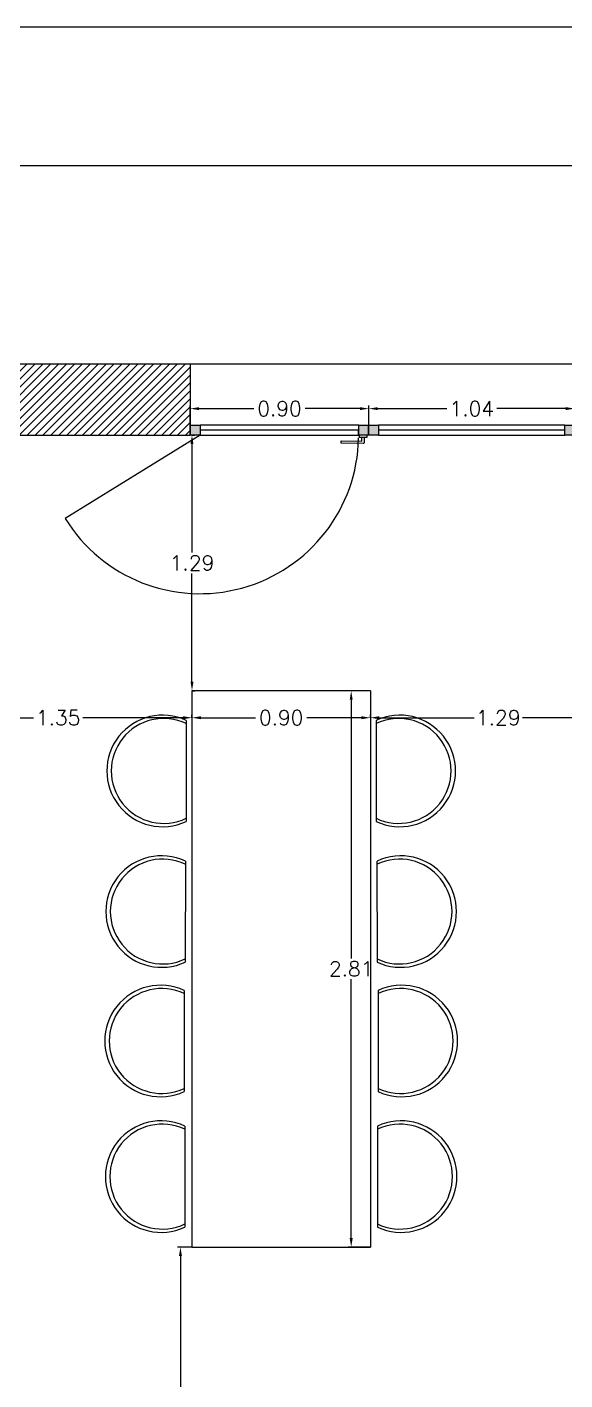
# Model space of a CAD drawing. Header units: millimetres. Extents: x 51 to 284, y 32 to 237.
# Drawn here: x 178.76 to 181.47, y 228.72 to 235.54 of the extents above; entities that cross this region are included whole.
import ezdxf

# ---------------------------------------------------------------- set-up
doc = ezdxf.new("R2010")
doc.units = ezdxf.units.MM
for name, color, linetype, lineweight in [('detalle', 6, 'Continuous', 5), ('FUSTERIA', 2, 'Continuous', 15), ('MUR', 5, 'Continuous', 25), ('PROYECTADO', 1, 'Continuous', 18), ('somb. Muro', 251, 'Continuous', 15), ('sombreado', 253, 'Continuous', 13)]:
    doc.layers.add(name, color=color, linetype=linetype, lineweight=lineweight)
doc.layers.add('SS_VEGETACION', color=7, linetype='Continuous', true_color=0x8ba14f)
doc.styles.add('ROMANS', font='romans.shx')
doc.dimstyles.new('martacota1', dxfattribs={"dimscale": 0.3, "dimtxt": 0.15, "dimasz": 0.15, "dimexe": 0.05, "dimexo": 0, "dimgap": 0.05, "dimtad": 0, "dimtih": 1, "dimtoh": 1, "dimzin": 0, "dimdsep": 46, "dimtxsty": 'ROMANS', "dimcen": 0.05, "dimclrt": 7, "dimadec": 0, "dimazin": 0, "dimtfac": 0.1, "dimtix": 1, "dimtmove": 1, "dimatfit": 3, "dimfxl": 1, "dimtolj": 1, "dimtzin": 1, "dimarcsym": 0})

# ---------------------------------------------------------------- blocks, each defined once
blk = doc.blocks.new('*D107')
at = {"layer": 'Defpoints', "color": 0, "transparency": 16777216}
for p in [(179.5891, 232.1941), (180.4891, 232.1941), (180.4891, 232.0579)]:
    blk.add_point(p, dxfattribs=at)
at = {"layer": 'SS_VEGETACION', "color": 0, "lineweight": -2, "transparency": 16777216}
for p, q in [((179.5891, 232.1941), (179.5891, 232.0429)), ((180.4891, 232.1941), (180.4891, 232.0429)), ((179.6341, 232.0579), (179.9098, 232.0579)), ((180.4441, 232.0579), (180.1683, 232.0579))]:
    blk.add_line(p, q, dxfattribs=at)
at = {"layer": 'SS_VEGETACION', "color": 0, "transparency": 16777216}
for points in [[(179.6341, 232.0654), (179.6341, 232.0504), (179.5891, 232.0579)], [(180.4441, 232.0654), (180.4441, 232.0504), (180.4891, 232.0579)]]:
    blk.add_solid(points, dxfattribs=at)
at = {"layer": 'SS_VEGETACION', "color": 7, "transparency": 16777216, "insert": (180.0391, 232.0579), "char_height": 0.075, "attachment_point": 5, "style": 'ROMANS'}
blk.add_mtext('\\A1;0.90', dxfattribs=at)
blk = doc.blocks.new('*D108')
at = {"layer": 'Defpoints', "color": 0, "transparency": 16777216}
for p in [(180.3924, 232.1941), (180.4891, 232.1941), (180.4891, 229.3861)]:
    blk.add_point(p, dxfattribs=at)
at = {"layer": 'SS_VEGETACION', "color": 0, "lineweight": -2, "transparency": 16777216}
for p, q in [((180.4891, 232.1941), (180.3774, 232.1941)), ((180.3924, 232.1491), (180.3924, 230.8426)), ((180.3924, 229.4311), (180.3924, 230.7376)), ((180.4891, 229.3861), (180.3774, 229.3861))]:
    blk.add_line(p, q, dxfattribs=at)
at = {"layer": 'SS_VEGETACION', "color": 0, "transparency": 16777216}
for points in [[(180.3849, 232.1491), (180.3999, 232.1491), (180.3924, 232.1941)], [(180.3849, 229.4311), (180.3999, 229.4311), (180.3924, 229.3861)]]:
    blk.add_solid(points, dxfattribs=at)
at = {"layer": 'SS_VEGETACION', "color": 7, "transparency": 16777216, "insert": (180.3924, 230.7901), "char_height": 0.075, "attachment_point": 5, "style": 'ROMANS'}
blk.add_mtext('\\A1;2.81', dxfattribs=at)
blk = doc.blocks.new('*D127')
at = {"layer": 'Defpoints', "color": 0, "transparency": 16777216}
for p in [(180.4817, 233.618), (179.58, 233.4841), (180.4817, 233.4841)]:
    blk.add_point(p, dxfattribs=at)
at = {"layer": 'SS_VEGETACION', "color": 0, "lineweight": -2, "transparency": 16777216}
for p, q in [((179.58, 233.4841), (179.58, 233.633)), ((180.4817, 233.4841), (180.4817, 233.633)), ((179.625, 233.618), (179.9016, 233.618)), ((180.4367, 233.618), (180.1601, 233.618))]:
    blk.add_line(p, q, dxfattribs=at)
at = {"layer": 'SS_VEGETACION', "color": 0, "transparency": 16777216}
for points in [[(179.625, 233.6255), (179.625, 233.6105), (179.58, 233.618)], [(180.4367, 233.6255), (180.4367, 233.6105), (180.4817, 233.618)]]:
    blk.add_solid(points, dxfattribs=at)
at = {"layer": 'SS_VEGETACION', "color": 7, "transparency": 16777216, "insert": (180.0308, 233.618), "char_height": 0.075, "attachment_point": 5, "style": 'ROMANS'}
blk.add_mtext('\\A1;0.90', dxfattribs=at)
blk = doc.blocks.new('*D128')
at = {"layer": 'Defpoints', "color": 0, "transparency": 16777216}
for p in [(180.4817, 233.618), (181.52, 233.618), (181.52, 233.618)]:
    blk.add_point(p, dxfattribs=at)
at = {"layer": 'SS_VEGETACION', "color": 0, "lineweight": -2, "transparency": 16777216}
for p, q in [((180.4817, 233.618), (180.4817, 233.633)), ((181.52, 233.618), (181.52, 233.633)), ((180.5267, 233.618), (180.8751, 233.618)), ((181.475, 233.618), (181.1266, 233.618))]:
    blk.add_line(p, q, dxfattribs=at)
at = {"layer": 'SS_VEGETACION', "color": 0, "transparency": 16777216}
for points in [[(180.5267, 233.6255), (180.5267, 233.6105), (180.4817, 233.618)], [(181.475, 233.6255), (181.475, 233.6105), (181.52, 233.618)]]:
    blk.add_solid(points, dxfattribs=at)
at = {"layer": 'SS_VEGETACION', "color": 7, "transparency": 16777216, "insert": (181.0008, 233.618), "char_height": 0.075, "attachment_point": 5, "style": 'ROMANS'}
blk.add_mtext('\\A1;1.04', dxfattribs=at)
blk = doc.blocks.new('*D148')
at = {"layer": 'Defpoints', "color": 0, "transparency": 16777216}
for p in [(180.4891, 232.0579), (181.78, 232.0579), (181.78, 232.0579)]:
    blk.add_point(p, dxfattribs=at)
at = {"layer": 'SS_VEGETACION', "color": 0, "lineweight": -2, "transparency": 16777216}
for p, q in [((180.4891, 232.0579), (180.4891, 232.0729)), ((180.5341, 232.0579), (181.0124, 232.0579)), ((181.735, 232.0579), (181.2567, 232.0579)), ((181.78, 232.0579), (181.78, 232.0429))]:
    blk.add_line(p, q, dxfattribs=at)
at = {"layer": 'SS_VEGETACION', "color": 0, "transparency": 16777216}
for points in [[(180.5341, 232.0654), (180.5341, 232.0504), (180.4891, 232.0579)], [(181.735, 232.0654), (181.735, 232.0504), (181.78, 232.0579)]]:
    blk.add_solid(points, dxfattribs=at)
at = {"layer": 'SS_VEGETACION', "color": 7, "transparency": 16777216, "insert": (181.1345, 232.0579), "char_height": 0.075, "attachment_point": 5, "style": 'ROMANS'}
blk.add_mtext('\\A1;1.29', dxfattribs=at)
blk = doc.blocks.new('*D149')
at = {"layer": 'Defpoints', "color": 0, "transparency": 16777216}
for p in [(178.2391, 232.0579), (178.2391, 232.0579), (179.5891, 232.0579)]:
    blk.add_point(p, dxfattribs=at)
at = {"layer": 'SS_VEGETACION', "color": 0, "lineweight": -2, "transparency": 16777216}
for p, q in [((178.2391, 232.0579), (178.2391, 232.0729)), ((178.2841, 232.0579), (178.7901, 232.0579)), ((179.5441, 232.0579), (179.038, 232.0579)), ((179.5891, 232.0579), (179.5891, 232.0729))]:
    blk.add_line(p, q, dxfattribs=at)
at = {"layer": 'SS_VEGETACION', "color": 0, "transparency": 16777216}
for points in [[(178.2841, 232.0654), (178.2841, 232.0504), (178.2391, 232.0579)], [(179.5441, 232.0654), (179.5441, 232.0504), (179.5891, 232.0579)]]:
    blk.add_solid(points, dxfattribs=at)
at = {"layer": 'SS_VEGETACION', "color": 7, "transparency": 16777216, "insert": (178.9141, 232.0579), "char_height": 0.075, "attachment_point": 5, "style": 'ROMANS'}
blk.add_mtext('\\A1;1.35', dxfattribs=at)
blk = doc.blocks.new('*D170')
at = {"layer": 'Defpoints', "color": 0, "transparency": 16777216}
for p in [(179.5891, 233.4841), (179.5891, 233.4841), (179.5891, 232.1941)]:
    blk.add_point(p, dxfattribs=at)
at = {"layer": 'SS_VEGETACION', "color": 0, "lineweight": -2, "transparency": 16777216}
for p, q in [((179.5891, 233.4841), (179.6041, 233.4841)), ((179.5891, 233.4391), (179.5891, 232.8916)), ((179.5891, 232.2391), (179.5891, 232.7866)), ((179.5891, 232.1941), (179.6041, 232.1941))]:
    blk.add_line(p, q, dxfattribs=at)
at = {"layer": 'SS_VEGETACION', "color": 0, "transparency": 16777216}
for points in [[(179.5816, 233.4391), (179.5966, 233.4391), (179.5891, 233.4841)], [(179.5816, 232.2391), (179.5966, 232.2391), (179.5891, 232.1941)]]:
    blk.add_solid(points, dxfattribs=at)
at = {"layer": 'SS_VEGETACION', "color": 7, "transparency": 16777216, "insert": (179.5891, 232.8391), "char_height": 0.075, "attachment_point": 5, "style": 'ROMANS'}
blk.add_mtext('\\A1;1.29', dxfattribs=at)
blk = doc.blocks.new('*D171')
at = {"layer": 'Defpoints', "color": 0, "transparency": 16777216}
for p in [(179.5891, 229.3861), (179.5307, 227.5936), (179.5891, 227.5936)]:
    blk.add_point(p, dxfattribs=at)
at = {"layer": 'SS_VEGETACION', "color": 0, "lineweight": -2, "transparency": 16777216}
for p, q in [((179.5891, 229.3861), (179.5157, 229.3861)), ((179.5307, 229.3411), (179.5307, 228.5423)), ((179.5307, 227.6386), (179.5307, 228.4373)), ((179.5891, 227.5936), (179.5157, 227.5936))]:
    blk.add_line(p, q, dxfattribs=at)
at = {"layer": 'SS_VEGETACION', "color": 0, "transparency": 16777216}
for points in [[(179.5232, 229.3411), (179.5382, 229.3411), (179.5307, 229.3861)], [(179.5232, 227.6386), (179.5382, 227.6386), (179.5307, 227.5936)]]:
    blk.add_solid(points, dxfattribs=at)
at = {"layer": 'SS_VEGETACION', "color": 7, "transparency": 16777216, "insert": (179.5307, 228.4898), "char_height": 0.075, "attachment_point": 5, "style": 'ROMANS'}
blk.add_mtext('\\A1;1.79', dxfattribs=at)

msp = doc.modelspace()

# ---------------------------------------------------------------- hatches: boundary and pattern name
at = {"layer": 'somb. Muro'}
h = msp.add_hatch(dxfattribs=at)
h.set_pattern_fill('ANSI31', color=256, scale=0.0089)
h.set_pattern_definition([(45, (34.16921, 201.109965), (-0.01998107, 0.01998107), [])])
h.paths.add_polyline_path([(176, 233.8441), (175.4, 233.8441), (175.4, 233.4941), (175.7, 233.4941), (176, 233.4941)])
h.paths.add_polyline_path([(179.58, 233.8441), (177.94, 233.8441), (177.94, 233.4841), (179.58, 233.4841)])
h.paths.add_polyline_path([(182.4803, 233.8452), (181.52, 233.8441), (181.52, 233.4941), (181.78, 233.4941), (182.4803, 233.4941)])
h.paths.add_polyline_path([(186.0994, 233.8441), (183.38, 233.8452), (183.38, 233.4848), (184.2, 233.4848), (184.2, 231.6461), (182.48, 231.6461), (182.48, 232.7841), (182.38, 232.7841), (182.38, 231.5461), (184.95, 231.5461), (184.95, 231.6461), (184.3, 231.6461), (184.3, 233.4848), (185.75, 233.4848), (185.75, 230.8151), (186.1, 230.8151)])
h.paths.add_polyline_path([(185.0216, 227.5941), (184.2408, 227.5941), (184.2408, 227.2441), (184.8694, 227.2441), (185.0669, 227.0328), (185.3224, 227.2715), (185.2749, 227.3224)])
h.paths.add_polyline_path([(182.3008, 227.5941), (181.52, 227.5941), (181.52, 227.2441), (182.3008, 227.2441)])
h.paths.add_polyline_path([(179.58, 227.5941), (177.94, 227.5941), (177.94, 227.3341), (179.05, 227.3341), (179.05, 227.2441), (179.58, 227.2441)])
h.paths.add_polyline_path([(179.05, 227.3341), (177.94, 227.3341), (177.94, 227.2441), (179.05, 227.2441)])
h.paths.add_polyline_path([(176, 227.5941), (173.55, 227.5941), (173.55, 224.4605), (173.9, 224.4605), (173.9, 224.9941), (173.858, 224.9941), (173.858, 227.3341), (176, 227.3341)])
h.paths.add_polyline_path([(176, 227.3341), (173.858, 227.3341), (173.858, 224.9941), (173.9, 224.9941), (173.9, 227.2441), (176, 227.2441)], flags=17)
h.paths.add_polyline_path([(169.54, 224.9269), (170.44, 224.9269), (170.44, 225.0269), (169.2002, 225.0269), (169.2002, 221.0441), (170.645, 221.0441), (170.645, 221.3841), (169.54, 221.3841), (169.54, 222.3941), (171.445, 222.3941), (171.445, 221.0441), (172.045, 221.0441), (172.045, 221.3841), (171.545, 221.3841), (171.545, 222.3941), (173.55, 222.3941), (173.55, 221.3941), (172.845, 221.3941), (172.845, 221.0441), (173.9, 221.0441), (173.9, 223.5605), (173.55, 223.5605), (173.55, 222.4941), (169.54, 222.4941)])
h.paths.add_polyline_path([(170.49, 229.4941), (170.49, 229.8441), (169.2, 229.8441), (169.2, 228.4844), (169.54, 228.4844), (169.54, 229.4941)])
h.paths.add_polyline_path([(171.99, 229.8441), (171.99, 229.4945), (173.5494, 229.4945), (173.5497, 228.4641), (173.65, 228.4641), (173.65, 228.7937), (174.085, 228.7938), (174.085, 228.8941), (174.0494, 228.8941), (173.65, 228.894), (173.65, 229.4942), (173.9475, 229.4942), (173.9465, 229.9954), (173.6, 229.9954), (173.6, 229.8441)])
h.paths.add_polyline_path([(185.8499, 229.9151), (185.8499, 228.8461), (185.7999, 228.8461), (185.7999, 229.9151), (185.75, 229.9151), (185.75, 228.8461), (186.3367, 228.2169), (186.5562, 228.4215), (186.5927, 228.4556), (186.1028, 228.981), (186.1, 229.9151)])
h.paths.add_polyline_path([(173.96, 232.0541), (173.6, 232.0541), (173.6, 230.5954), (173.9475, 230.5954), (173.9475, 231.7141), (174.955, 231.7141), (174.955, 229.0774), (174.9551, 228.7941), (175.055, 228.7941), (175.055, 231.7141), (175.7, 231.7141), (175.7, 232.0541), (175.6, 232.0541)])
at = {"layer": 'sombreado', "transparency": 33554564}
h = msp.add_hatch(color=256, dxfattribs=at)
h.dxf.hatch_style = 1
h.paths.add_polyline_path([(179.6302, 233.5339), (179.58, 233.5341), (179.58, 233.4841), (179.63, 233.4839)])
h.paths.add_polyline_path([(180.4802, 233.5341), (180.4302, 233.5343), (180.4302, 233.4843), (180.48, 233.4841)])
h.paths.add_polyline_path([(180.5302, 233.5339), (180.4802, 233.5341), (180.48, 233.4841), (180.53, 233.4839)])
h.paths.add_polyline_path([(181.52, 233.5341), (181.4702, 233.5343), (181.47, 233.4843), (181.52, 233.4841)])

# ---------------------------------------------------------------- linework, layer by layer
at = {"layer": 'detalle'}
for p, q in [((179.6297, 233.4839), (178.949, 233.0635)), ((181.4701, 233.5093), (180.5301, 233.5089))]:
    msp.add_line(p, q, dxfattribs=at)
at = {"layer": 'detalle', "color": 6}
msp.add_lwpolyline([(180.4302, 233.5092), (179.6301, 233.5089)], dxfattribs=at)
at = {"layer": 'detalle', "lineweight": 5}
msp.add_lwpolyline([(180.4324, 233.4843), (180.4324, 233.4743), (180.4724, 233.4741), (180.4724, 233.4841)], dxfattribs=at)
msp.add_lwpolyline([(180.4584, 233.4742), (180.4582, 233.4482, -0.414214), (180.4522, 233.4422), (180.3422, 233.4429), (180.3422, 233.4549), (180.4462, 233.4543), (180.4464, 233.4743)], format="xyb", dxfattribs=at)
at = {"layer": 'detalle'}
for centre, radius, start, end in [((179.6297, 233.4839), 0.8, 211.69669, 358.99017), ((179.4465, 231.7892), 0.2647, 64.52156, 295.45605), ((180.6316, 231.7892), 0.2647, 244.54395, 115.47844), ((179.4416, 231.0795), 0.2647, 64.52156, 295.45605), ((180.6365, 231.0795), 0.2647, 244.54395, 115.47844), ((179.4361, 230.426), 0.2647, 64.52156, 295.45605), ((180.642, 230.426), 0.2647, 244.54395, 115.47844), ((179.4394, 229.7416), 0.2647, 64.52156, 295.45605), ((180.6387, 229.7416), 0.2647, 244.54395, 115.47844)]:
    msp.add_arc(centre, radius, start, end, dxfattribs=at)
at = {"layer": 'FUSTERIA'}
for p, q in [((179.5891, 232.1941), (179.5891, 229.3861)), ((180.4891, 232.1941), (179.5891, 232.1941)), ((180.4891, 232.1941), (180.4891, 229.3861)), ((179.5604, 232.0441), (179.5603, 231.5342)), ((180.5177, 232.0441), (180.5178, 231.5342)), ((179.5555, 231.3344), (179.5554, 230.8244)), ((180.5226, 231.3344), (180.5227, 230.8244)), ((179.55, 230.681), (179.5499, 230.171)), ((180.5282, 230.681), (180.5283, 230.171)), ((179.5533, 229.9966), (179.5532, 229.4866)), ((180.5248, 229.9966), (180.5249, 229.4866)), ((179.5891, 229.3861), (180.4891, 229.3861))]:
    msp.add_line(p, q, dxfattribs=at)
for points in [[(179.5802, 233.5341), (179.6302, 233.5339), (179.63, 233.4839), (179.58, 233.4841)], [(181.52, 233.4841), (181.52, 233.4841), (181.47, 233.4843), (181.4702, 233.5343), (181.5202, 233.5341)]]:
    msp.add_lwpolyline(points, dxfattribs=at)
for points in [[(179.6302, 233.5339), (179.63, 233.4839), (180.4302, 233.4841), (180.4302, 233.5343)], [(180.4302, 233.5343), (180.4802, 233.5341), (180.48, 233.4841), (180.43, 233.4843)], [(180.4802, 233.5341), (180.5302, 233.5339), (180.53, 233.4839), (180.48, 233.4841)], [(180.5302, 233.5339), (180.53, 233.4839), (181.47, 233.4843), (181.4702, 233.5343)]]:
    msp.add_lwpolyline(points, close=True, dxfattribs=at)
for centre, start, end in [((179.4409, 231.7892), 64.87751, 295.1001), ((180.6373, 231.7892), 244.8999, 115.12249), ((179.436, 231.0795), 64.87751, 295.1001), ((180.6422, 231.0795), 244.8999, 115.12249), ((179.4304, 230.426), 64.87751, 295.1001), ((180.6477, 230.426), 244.8999, 115.12249), ((179.4337, 229.7416), 64.87751, 295.1001), ((180.6444, 229.7416), 244.8999, 115.12249)]:
    msp.add_arc(centre, 0.2816, start, end, dxfattribs=at)
at = {"layer": 'MUR'}
for p, q in [((177.94, 233.8441), (179.58, 233.8441)), ((179.58, 233.8441), (179.58, 233.4841)), ((177.94, 233.4841), (179.58, 233.4841))]:
    msp.add_line(p, q, dxfattribs=at)
at = {"layer": 'PROYECTADO'}
msp.add_line((179.58, 233.8441), (181.52, 233.8441), dxfattribs=at)
at = {"layer": 'PROYECTADO', "ltscale": 0.05}
msp.add_lwpolyline([(173.96, 235.5441), (171.9, 235.5441), (171.9, 231.5441), (167.5, 231.5441), (167.5, 219.3441), (174.2, 219.3441), (174.2, 214.5441), (190.3208, 214.5441), (190.3208, 216.2441), (190.3208, 220.3782), (196.3254, 225.9775), (187.4044, 235.5441), (176, 235.5441)], dxfattribs=at)
at = {"layer": 'PROYECTADO', "ltscale": 0.03}
msp.add_lwpolyline([(189.6208, 220.6826), (195.336, 226.0121), (187.1, 234.8441), (176, 234.8441)], dxfattribs=at)

# ---------------------------------------------------------------- dimensions: what is measured, and where the dimension line sits
at = {"layer": 'SS_VEGETACION', "transparency": 33554620}
for base, p1, p2, picture, middle in [((180.4817, 233.618), (179.58, 233.4841), (180.4817, 233.4841), '*D127', (180.0308, 233.618)), ((181.52, 233.618), (180.4817, 233.618), (181.52, 233.618), '*D128', (181.0008, 233.618)), ((180.4891, 232.0579), (179.5891, 232.1941), (180.4891, 232.1941), '*D107', (180.0391, 232.0579)), ((178.2391, 232.0579), (179.5891, 232.0579), (178.2391, 232.0579), '*D149', (178.9141, 232.0579)), ((181.78, 232.0579), (180.4891, 232.0579), (181.78, 232.0579), '*D148', (181.1345, 232.0579))]:
    dim = msp.add_linear_dim(base=base, p1=p1, p2=p2, dimstyle='martacota1', override={"dimtxt": 0.25}, dxfattribs=at)
    dim.commit()
    dim.dimension.update_dxf_attribs({"geometry": picture, "text_midpoint": middle})
for base, p1, p2, picture, middle in [((179.5891, 233.4841), (179.5891, 232.1941), (179.5891, 233.4841), '*D170', (179.5891, 232.8391)), ((180.3924, 232.1941), (180.4891, 229.3861), (180.4891, 232.1941), '*D108', (180.3924, 230.7901)), ((179.5307, 227.5936), (179.5891, 229.3861), (179.5891, 227.5936), '*D171', (179.5307, 228.4898))]:
    dim = msp.add_linear_dim(base=base, p1=p1, p2=p2, angle=90, dimstyle='martacota1', override={"dimtxt": 0.25}, dxfattribs=at)
    dim.commit()
    dim.dimension.update_dxf_attribs({"geometry": picture, "text_midpoint": middle})

doc.saveas('drawing.dxf')
